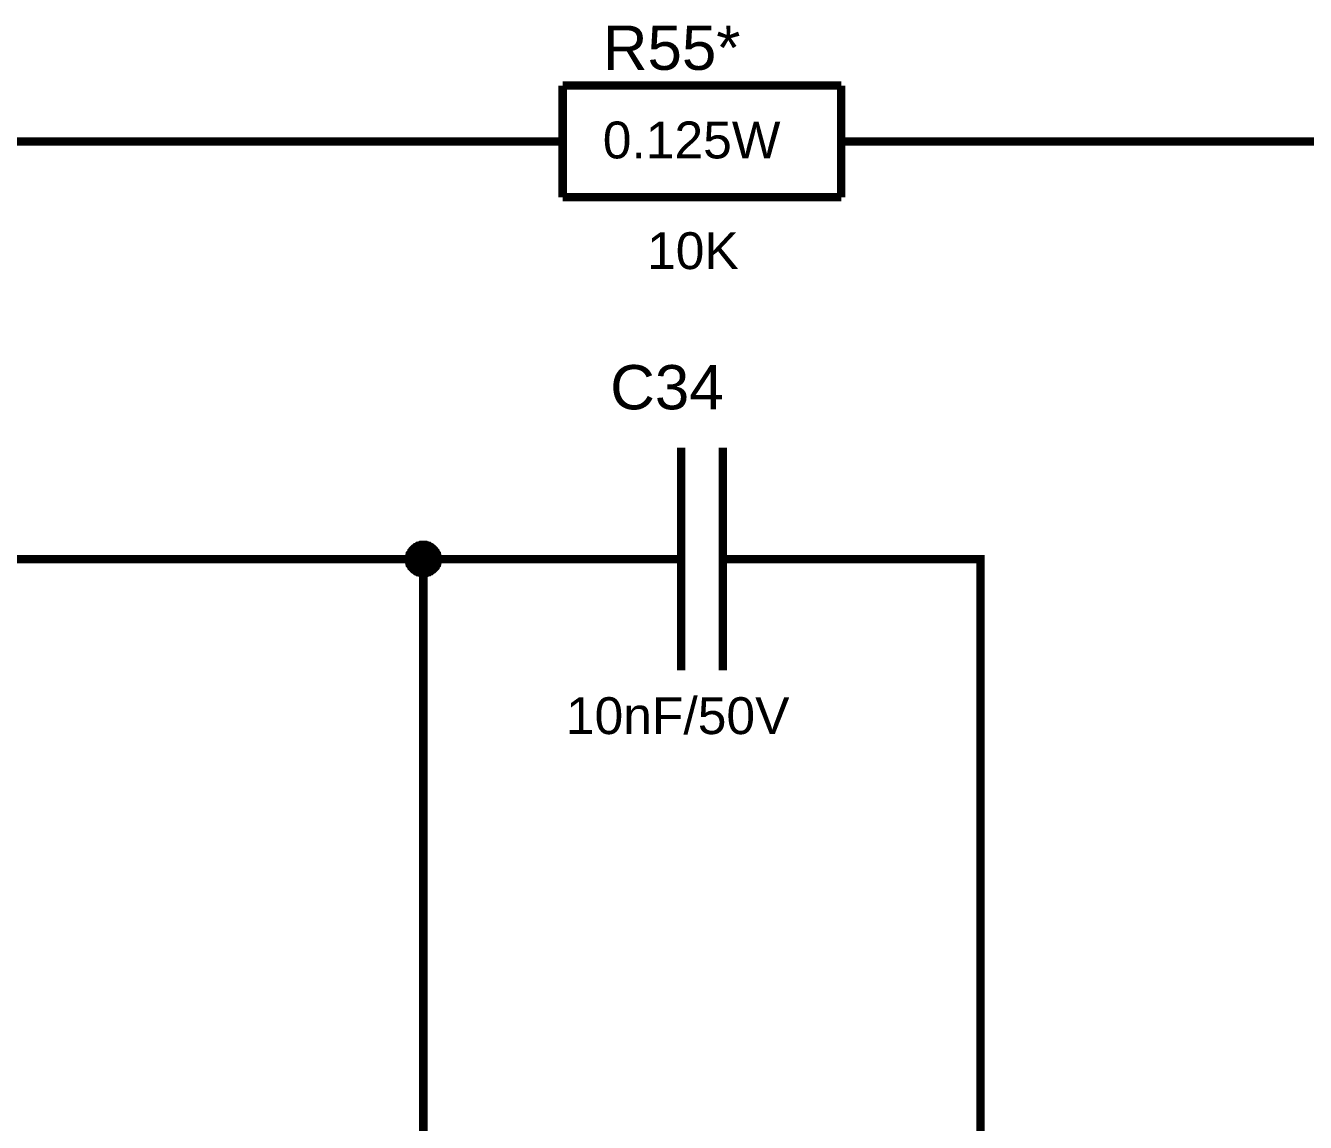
# Model space of a CAD drawing. Header units: millimetres. Extents: x -2024 to 917, y -725 to 13.
# Drawn here: x 452.81 to 498.73, y -146.51 to -107.13 of the extents above; entities that cross this region are included whole.
import ezdxf

# ---------------------------------------------------------------- set-up
doc = ezdxf.new("R2010")
doc.units = ezdxf.units.MM
doc.layers.add('Sheet', color=255, linetype='Continuous')
doc.styles.get("Standard").update_dxf_attribs({"font": 'arial.ttf'})

msp = doc.modelspace()

# ---------------------------------------------------------------- linework, layer by layer
at = {"layer": 'Sheet'}
for points, const_width in [([(472.077, -109.287), (472.077, -113.294)], 0.3), ([(472.077, -109.287), (482.074, -109.287)], 0.3), ([(482.074, -109.287), (482.074, -113.294)], 0.3), ([(439.587, -111.291), (469.578, -111.291)], 0.3), ([(472.077, -111.291), (469.578, -111.291)], 0.3), ([(482.074, -111.291), (484.573, -111.291)], 0.3), ([(484.573, -111.291), (502.067, -111.291), (504.567, -111.291)], 0.3), ([(472.077, -113.294), (482.074, -113.294)], 0.3), ([(476.331, -122.286), (476.331, -130.284)], 0.3), ([(477.82, -122.286), (477.82, -130.284)], 0.3), ([(466.565, -126.293), (466.565, -126.26), (466.565, -126.243), (466.565, -126.21), (466.582, -126.194), (466.582, -126.161), (466.582, -126.144), (466.598, -126.111), (466.598, -126.094), (466.615, -126.078), (466.632, -126.045), (466.648, -126.028), (466.648, -126.011), (466.665, -125.995), (466.681, -125.962), (466.698, -125.945), (466.714, -125.929), (466.731, -125.912), (466.747, -125.896), (466.781, -125.879), (466.797, -125.862), (466.814, -125.862), (466.83, -125.846), (466.863, -125.829), (466.88, -125.813), (466.896, -125.813), (466.929, -125.796), (466.946, -125.796), (466.979, -125.796), (466.996, -125.78), (467.029, -125.78), (467.045, -125.78), (467.078, -125.78)], 0.3), ([(466.565, -126.293), (466.565, -126.26), (466.565, -126.243), (466.565, -126.21), (466.582, -126.194), (466.582, -126.161), (466.582, -126.144), (466.598, -126.111), (466.598, -126.094), (466.615, -126.078), (466.632, -126.045), (466.648, -126.028), (466.648, -126.011), (466.665, -125.995), (466.681, -125.962), (466.698, -125.945), (466.714, -125.929), (466.731, -125.912), (466.747, -125.896), (466.781, -125.879), (466.797, -125.862), (466.814, -125.862), (466.83, -125.846), (466.863, -125.829), (466.88, -125.813), (466.896, -125.813), (466.929, -125.796), (466.946, -125.796), (466.979, -125.796), (466.996, -125.78), (467.029, -125.78), (467.045, -125.78), (467.078, -125.78)], 0.3), ([(466.565, -126.293), (466.565, -126.26), (466.565, -126.243), (466.565, -126.21), (466.582, -126.194), (466.582, -126.161), (466.582, -126.144), (466.598, -126.111), (466.598, -126.094), (466.615, -126.078), (466.632, -126.045), (466.648, -126.028), (466.648, -126.011), (466.665, -125.995), (466.681, -125.962), (466.698, -125.945), (466.714, -125.929), (466.731, -125.912), (466.747, -125.896), (466.781, -125.879), (466.797, -125.862), (466.814, -125.862), (466.83, -125.846), (466.863, -125.829), (466.88, -125.813), (466.896, -125.813), (466.929, -125.796), (466.946, -125.796), (466.979, -125.796), (466.996, -125.78), (467.029, -125.78), (467.045, -125.78), (467.078, -125.78)], 0.3), ([(466.565, -126.293), (466.565, -126.26), (466.565, -126.243), (466.565, -126.21), (466.582, -126.194), (466.582, -126.161), (466.582, -126.144), (466.598, -126.111), (466.598, -126.094), (466.615, -126.078), (466.632, -126.045), (466.648, -126.028), (466.648, -126.011), (466.665, -125.995), (466.681, -125.962), (466.698, -125.945), (466.714, -125.929), (466.731, -125.912), (466.747, -125.896), (466.781, -125.879), (466.797, -125.862), (466.814, -125.862), (466.83, -125.846), (466.863, -125.829), (466.88, -125.813), (466.896, -125.813), (466.929, -125.796), (466.946, -125.796), (466.979, -125.796), (466.996, -125.78), (467.029, -125.78), (467.045, -125.78), (467.078, -125.78)], 0.3), ([(466.565, -126.293), (466.565, -126.26), (466.565, -126.243), (466.565, -126.21), (466.582, -126.194), (466.582, -126.161), (466.582, -126.144), (466.598, -126.111), (466.598, -126.094), (466.615, -126.078), (466.632, -126.045), (466.648, -126.028), (466.648, -126.011), (466.665, -125.995), (466.681, -125.962), (466.698, -125.945), (466.714, -125.929), (466.731, -125.912), (466.747, -125.896), (466.781, -125.879), (466.797, -125.862), (466.814, -125.862), (466.83, -125.846), (466.863, -125.829), (466.88, -125.813), (466.896, -125.813), (466.929, -125.796), (466.946, -125.796), (466.979, -125.796), (466.996, -125.78), (467.029, -125.78), (467.045, -125.78), (467.078, -125.78)], 0.0991), ([(466.565, -126.293), (466.565, -126.26), (466.565, -126.243), (466.565, -126.21), (466.582, -126.194), (466.582, -126.161), (466.582, -126.144), (466.598, -126.111), (466.598, -126.094), (466.615, -126.078), (466.632, -126.045), (466.648, -126.028), (466.648, -126.011), (466.665, -125.995), (466.681, -125.962), (466.698, -125.945), (466.714, -125.929), (466.731, -125.912), (466.747, -125.896), (466.781, -125.879), (466.797, -125.862), (466.814, -125.862), (466.83, -125.846), (466.863, -125.829), (466.88, -125.813), (466.896, -125.813), (466.929, -125.796), (466.946, -125.796), (466.979, -125.796), (466.996, -125.78), (467.029, -125.78), (467.045, -125.78), (467.078, -125.78)], 0.0991), ([(466.565, -126.293), (466.565, -126.26), (466.565, -126.243), (466.565, -126.21), (466.582, -126.194), (466.582, -126.161), (466.582, -126.144), (466.598, -126.111), (466.598, -126.094), (466.615, -126.078), (466.632, -126.045), (466.648, -126.028), (466.648, -126.011), (466.665, -125.995), (466.681, -125.962), (466.698, -125.945), (466.714, -125.929), (466.731, -125.912), (466.747, -125.896), (466.781, -125.879), (466.797, -125.862), (466.814, -125.862), (466.83, -125.846), (466.863, -125.829), (466.88, -125.813), (466.896, -125.813), (466.929, -125.796), (466.946, -125.796), (466.979, -125.796), (466.996, -125.78), (467.029, -125.78), (467.045, -125.78), (467.078, -125.78)], 0.0991), ([(466.565, -126.293), (466.565, -126.26), (466.565, -126.243), (466.565, -126.21), (466.582, -126.194), (466.582, -126.161), (466.582, -126.144), (466.598, -126.111), (466.598, -126.094), (466.615, -126.078), (466.632, -126.045), (466.648, -126.028), (466.648, -126.011), (466.665, -125.995), (466.681, -125.962), (466.698, -125.945), (466.714, -125.929), (466.731, -125.912), (466.747, -125.896), (466.781, -125.879), (466.797, -125.862), (466.814, -125.862), (466.83, -125.846), (466.863, -125.829), (466.88, -125.813), (466.896, -125.813), (466.929, -125.796), (466.946, -125.796), (466.979, -125.796), (466.996, -125.78), (467.029, -125.78), (467.045, -125.78), (467.078, -125.78)], 0.0991), ([(467.078, -125.78), (467.078, -125.78)], 0.3), ([(467.078, -125.78), (467.112, -125.78), (467.128, -125.78), (467.161, -125.78), (467.178, -125.796), (467.211, -125.796), (467.227, -125.796), (467.261, -125.813), (467.277, -125.813), (467.294, -125.829), (467.327, -125.846), (467.343, -125.862), (467.36, -125.862), (467.376, -125.879), (467.409, -125.896), (467.426, -125.912), (467.443, -125.929), (467.459, -125.945), (467.476, -125.962), (467.492, -125.995), (467.509, -126.011), (467.509, -126.028), (467.525, -126.045), (467.542, -126.078), (467.558, -126.094), (467.558, -126.111), (467.575, -126.144), (467.575, -126.161), (467.575, -126.194), (467.592, -126.21), (467.592, -126.243), (467.592, -126.26), (467.592, -126.293)], 0.3), ([(467.078, -125.78), (467.078, -125.78)], 0.3), ([(467.078, -125.78), (467.112, -125.78), (467.128, -125.78), (467.161, -125.78), (467.178, -125.796), (467.211, -125.796), (467.227, -125.796), (467.261, -125.813), (467.277, -125.813), (467.294, -125.829), (467.327, -125.846), (467.343, -125.862), (467.36, -125.862), (467.376, -125.879), (467.409, -125.896), (467.426, -125.912), (467.443, -125.929), (467.459, -125.945), (467.476, -125.962), (467.492, -125.995), (467.509, -126.011), (467.509, -126.028), (467.525, -126.045), (467.542, -126.078), (467.558, -126.094), (467.558, -126.111), (467.575, -126.144), (467.575, -126.161), (467.575, -126.194), (467.592, -126.21), (467.592, -126.243), (467.592, -126.26), (467.592, -126.293)], 0.3), ([(467.078, -125.78), (467.078, -125.78)], 0.3), ([(467.078, -125.78), (467.112, -125.78), (467.128, -125.78), (467.161, -125.78), (467.178, -125.796), (467.211, -125.796), (467.227, -125.796), (467.261, -125.813), (467.277, -125.813), (467.294, -125.829), (467.327, -125.846), (467.343, -125.862), (467.36, -125.862), (467.376, -125.879), (467.409, -125.896), (467.426, -125.912), (467.443, -125.929), (467.459, -125.945), (467.476, -125.962), (467.492, -125.995), (467.509, -126.011), (467.509, -126.028), (467.525, -126.045), (467.542, -126.078), (467.558, -126.094), (467.558, -126.111), (467.575, -126.144), (467.575, -126.161), (467.575, -126.194), (467.592, -126.21), (467.592, -126.243), (467.592, -126.26), (467.592, -126.293)], 0.3), ([(467.078, -125.78), (467.078, -125.78)], 0.3), ([(467.078, -125.78), (467.112, -125.78), (467.128, -125.78), (467.161, -125.78), (467.178, -125.796), (467.211, -125.796), (467.227, -125.796), (467.261, -125.813), (467.277, -125.813), (467.294, -125.829), (467.327, -125.846), (467.343, -125.862), (467.36, -125.862), (467.376, -125.879), (467.409, -125.896), (467.426, -125.912), (467.443, -125.929), (467.459, -125.945), (467.476, -125.962), (467.492, -125.995), (467.509, -126.011), (467.509, -126.028), (467.525, -126.045), (467.542, -126.078), (467.558, -126.094), (467.558, -126.111), (467.575, -126.144), (467.575, -126.161), (467.575, -126.194), (467.592, -126.21), (467.592, -126.243), (467.592, -126.26), (467.592, -126.293)], 0.3), ([(467.078, -125.78), (467.078, -125.78)], 0.0991), ([(467.078, -125.78), (467.112, -125.78), (467.128, -125.78), (467.161, -125.78), (467.178, -125.796), (467.211, -125.796), (467.227, -125.796), (467.261, -125.813), (467.277, -125.813), (467.294, -125.829), (467.327, -125.846), (467.343, -125.862), (467.36, -125.862), (467.376, -125.879), (467.409, -125.896), (467.426, -125.912), (467.443, -125.929), (467.459, -125.945), (467.476, -125.962), (467.492, -125.995), (467.509, -126.011), (467.509, -126.028), (467.525, -126.045), (467.542, -126.078), (467.558, -126.094), (467.558, -126.111), (467.575, -126.144), (467.575, -126.161), (467.575, -126.194), (467.592, -126.21), (467.592, -126.243), (467.592, -126.26), (467.592, -126.293)], 0.0991), ([(467.078, -125.78), (467.078, -125.78)], 0.0991), ([(467.078, -125.78), (467.112, -125.78), (467.128, -125.78), (467.161, -125.78), (467.178, -125.796), (467.211, -125.796), (467.227, -125.796), (467.261, -125.813), (467.277, -125.813), (467.294, -125.829), (467.327, -125.846), (467.343, -125.862), (467.36, -125.862), (467.376, -125.879), (467.409, -125.896), (467.426, -125.912), (467.443, -125.929), (467.459, -125.945), (467.476, -125.962), (467.492, -125.995), (467.509, -126.011), (467.509, -126.028), (467.525, -126.045), (467.542, -126.078), (467.558, -126.094), (467.558, -126.111), (467.575, -126.144), (467.575, -126.161), (467.575, -126.194), (467.592, -126.21), (467.592, -126.243), (467.592, -126.26), (467.592, -126.293)], 0.0991), ([(467.078, -125.78), (467.078, -125.78)], 0.0991), ([(467.078, -125.78), (467.112, -125.78), (467.128, -125.78), (467.161, -125.78), (467.178, -125.796), (467.211, -125.796), (467.227, -125.796), (467.261, -125.813), (467.277, -125.813), (467.294, -125.829), (467.327, -125.846), (467.343, -125.862), (467.36, -125.862), (467.376, -125.879), (467.409, -125.896), (467.426, -125.912), (467.443, -125.929), (467.459, -125.945), (467.476, -125.962), (467.492, -125.995), (467.509, -126.011), (467.509, -126.028), (467.525, -126.045), (467.542, -126.078), (467.558, -126.094), (467.558, -126.111), (467.575, -126.144), (467.575, -126.161), (467.575, -126.194), (467.592, -126.21), (467.592, -126.243), (467.592, -126.26), (467.592, -126.293)], 0.0991), ([(467.078, -125.78), (467.078, -125.78)], 0.0991), ([(467.078, -125.78), (467.112, -125.78), (467.128, -125.78), (467.161, -125.78), (467.178, -125.796), (467.211, -125.796), (467.227, -125.796), (467.261, -125.813), (467.277, -125.813), (467.294, -125.829), (467.327, -125.846), (467.343, -125.862), (467.36, -125.862), (467.376, -125.879), (467.409, -125.896), (467.426, -125.912), (467.443, -125.929), (467.459, -125.945), (467.476, -125.962), (467.492, -125.995), (467.509, -126.011), (467.509, -126.028), (467.525, -126.045), (467.542, -126.078), (467.558, -126.094), (467.558, -126.111), (467.575, -126.144), (467.575, -126.161), (467.575, -126.194), (467.592, -126.21), (467.592, -126.243), (467.592, -126.26), (467.592, -126.293)], 0.0991), ([(439.587, -126.293), (467.078, -126.293), (473.335, -126.293)], 0.3), ([(467.078, -126.79), (467.045, -126.79), (467.029, -126.79), (466.996, -126.79), (466.979, -126.773), (466.946, -126.773), (466.929, -126.773), (466.896, -126.757), (466.88, -126.757), (466.863, -126.74), (466.83, -126.724), (466.814, -126.724), (466.797, -126.707), (466.781, -126.69), (466.747, -126.674), (466.731, -126.657), (466.714, -126.641), (466.698, -126.624), (466.681, -126.608), (466.665, -126.591), (466.648, -126.575), (466.648, -126.558), (466.632, -126.525), (466.615, -126.508), (466.598, -126.492), (466.598, -126.459), (466.582, -126.442), (466.582, -126.425), (466.582, -126.392), (466.565, -126.376), (466.565, -126.343), (466.565, -126.326), (466.565, -126.293)], 0.3), ([(466.565, -126.293), (466.565, -126.293)], 0.3), ([(467.078, -126.79), (467.045, -126.79), (467.029, -126.79), (466.996, -126.79), (466.979, -126.773), (466.946, -126.773), (466.929, -126.773), (466.896, -126.757), (466.88, -126.757), (466.863, -126.74), (466.83, -126.724), (466.814, -126.724), (466.797, -126.707), (466.781, -126.69), (466.747, -126.674), (466.731, -126.657), (466.714, -126.641), (466.698, -126.624), (466.681, -126.608), (466.665, -126.591), (466.648, -126.575), (466.648, -126.558), (466.632, -126.525), (466.615, -126.508), (466.598, -126.492), (466.598, -126.459), (466.582, -126.442), (466.582, -126.425), (466.582, -126.392), (466.565, -126.376), (466.565, -126.343), (466.565, -126.326), (466.565, -126.293)], 0.3), ([(466.565, -126.293), (466.565, -126.293)], 0.3), ([(467.078, -126.79), (467.045, -126.79), (467.029, -126.79), (466.996, -126.79), (466.979, -126.773), (466.946, -126.773), (466.929, -126.773), (466.896, -126.757), (466.88, -126.757), (466.863, -126.74), (466.83, -126.724), (466.814, -126.724), (466.797, -126.707), (466.781, -126.69), (466.747, -126.674), (466.731, -126.657), (466.714, -126.641), (466.698, -126.624), (466.681, -126.608), (466.665, -126.591), (466.648, -126.575), (466.648, -126.558), (466.632, -126.525), (466.615, -126.508), (466.598, -126.492), (466.598, -126.459), (466.582, -126.442), (466.582, -126.425), (466.582, -126.392), (466.565, -126.376), (466.565, -126.343), (466.565, -126.326), (466.565, -126.293)], 0.3), ([(466.565, -126.293), (466.565, -126.293)], 0.3), ([(467.078, -126.79), (467.045, -126.79), (467.029, -126.79), (466.996, -126.79), (466.979, -126.773), (466.946, -126.773), (466.929, -126.773), (466.896, -126.757), (466.88, -126.757), (466.863, -126.74), (466.83, -126.724), (466.814, -126.724), (466.797, -126.707), (466.781, -126.69), (466.747, -126.674), (466.731, -126.657), (466.714, -126.641), (466.698, -126.624), (466.681, -126.608), (466.665, -126.591), (466.648, -126.575), (466.648, -126.558), (466.632, -126.525), (466.615, -126.508), (466.598, -126.492), (466.598, -126.459), (466.582, -126.442), (466.582, -126.425), (466.582, -126.392), (466.565, -126.376), (466.565, -126.343), (466.565, -126.326), (466.565, -126.293)], 0.3), ([(466.565, -126.293), (466.565, -126.293)], 0.3), ([(467.078, -126.79), (467.045, -126.79), (467.029, -126.79), (466.996, -126.79), (466.979, -126.773), (466.946, -126.773), (466.929, -126.773), (466.896, -126.757), (466.88, -126.757), (466.863, -126.74), (466.83, -126.724), (466.814, -126.724), (466.797, -126.707), (466.781, -126.69), (466.747, -126.674), (466.731, -126.657), (466.714, -126.641), (466.698, -126.624), (466.681, -126.608), (466.665, -126.591), (466.648, -126.575), (466.648, -126.558), (466.632, -126.525), (466.615, -126.508), (466.598, -126.492), (466.598, -126.459), (466.582, -126.442), (466.582, -126.425), (466.582, -126.392), (466.565, -126.376), (466.565, -126.343), (466.565, -126.326), (466.565, -126.293)], 0.0991), ([(466.565, -126.293), (466.565, -126.293)], 0.0991), ([(467.078, -126.79), (467.045, -126.79), (467.029, -126.79), (466.996, -126.79), (466.979, -126.773), (466.946, -126.773), (466.929, -126.773), (466.896, -126.757), (466.88, -126.757), (466.863, -126.74), (466.83, -126.724), (466.814, -126.724), (466.797, -126.707), (466.781, -126.69), (466.747, -126.674), (466.731, -126.657), (466.714, -126.641), (466.698, -126.624), (466.681, -126.608), (466.665, -126.591), (466.648, -126.575), (466.648, -126.558), (466.632, -126.525), (466.615, -126.508), (466.598, -126.492), (466.598, -126.459), (466.582, -126.442), (466.582, -126.425), (466.582, -126.392), (466.565, -126.376), (466.565, -126.343), (466.565, -126.326), (466.565, -126.293)], 0.0991), ([(466.565, -126.293), (466.565, -126.293)], 0.0991), ([(467.078, -126.79), (467.045, -126.79), (467.029, -126.79), (466.996, -126.79), (466.979, -126.773), (466.946, -126.773), (466.929, -126.773), (466.896, -126.757), (466.88, -126.757), (466.863, -126.74), (466.83, -126.724), (466.814, -126.724), (466.797, -126.707), (466.781, -126.69), (466.747, -126.674), (466.731, -126.657), (466.714, -126.641), (466.698, -126.624), (466.681, -126.608), (466.665, -126.591), (466.648, -126.575), (466.648, -126.558), (466.632, -126.525), (466.615, -126.508), (466.598, -126.492), (466.598, -126.459), (466.582, -126.442), (466.582, -126.425), (466.582, -126.392), (466.565, -126.376), (466.565, -126.343), (466.565, -126.326), (466.565, -126.293)], 0.0991), ([(466.565, -126.293), (466.565, -126.293)], 0.0991), ([(467.078, -126.79), (467.045, -126.79), (467.029, -126.79), (466.996, -126.79), (466.979, -126.773), (466.946, -126.773), (466.929, -126.773), (466.896, -126.757), (466.88, -126.757), (466.863, -126.74), (466.83, -126.724), (466.814, -126.724), (466.797, -126.707), (466.781, -126.69), (466.747, -126.674), (466.731, -126.657), (466.714, -126.641), (466.698, -126.624), (466.681, -126.608), (466.665, -126.591), (466.648, -126.575), (466.648, -126.558), (466.632, -126.525), (466.615, -126.508), (466.598, -126.492), (466.598, -126.459), (466.582, -126.442), (466.582, -126.425), (466.582, -126.392), (466.565, -126.376), (466.565, -126.343), (466.565, -126.326), (466.565, -126.293)], 0.0991), ([(466.565, -126.293), (466.565, -126.293)], 0.0991), ([(467.592, -126.293), (467.592, -126.326), (467.592, -126.343), (467.592, -126.376), (467.575, -126.392), (467.575, -126.425), (467.575, -126.442), (467.558, -126.459), (467.558, -126.492), (467.542, -126.508), (467.525, -126.525), (467.509, -126.558), (467.509, -126.575), (467.492, -126.591), (467.476, -126.608), (467.459, -126.624), (467.443, -126.641), (467.426, -126.657), (467.409, -126.674), (467.376, -126.69), (467.36, -126.707), (467.343, -126.724), (467.327, -126.724), (467.294, -126.74), (467.277, -126.757), (467.261, -126.757), (467.227, -126.773), (467.211, -126.773), (467.178, -126.773), (467.161, -126.79), (467.128, -126.79), (467.112, -126.79), (467.078, -126.79)], 0.3), ([(467.078, -163.782), (467.078, -126.293)], 0.3), ([(467.592, -126.293), (467.592, -126.326), (467.592, -126.343), (467.592, -126.376), (467.575, -126.392), (467.575, -126.425), (467.575, -126.442), (467.558, -126.459), (467.558, -126.492), (467.542, -126.508), (467.525, -126.525), (467.509, -126.558), (467.509, -126.575), (467.492, -126.591), (467.476, -126.608), (467.459, -126.624), (467.443, -126.641), (467.426, -126.657), (467.409, -126.674), (467.376, -126.69), (467.36, -126.707), (467.343, -126.724), (467.327, -126.724), (467.294, -126.74), (467.277, -126.757), (467.261, -126.757), (467.227, -126.773), (467.211, -126.773), (467.178, -126.773), (467.161, -126.79), (467.128, -126.79), (467.112, -126.79), (467.078, -126.79)], 0.3), ([(467.592, -126.293), (467.592, -126.326), (467.592, -126.343), (467.592, -126.376), (467.575, -126.392), (467.575, -126.425), (467.575, -126.442), (467.558, -126.459), (467.558, -126.492), (467.542, -126.508), (467.525, -126.525), (467.509, -126.558), (467.509, -126.575), (467.492, -126.591), (467.476, -126.608), (467.459, -126.624), (467.443, -126.641), (467.426, -126.657), (467.409, -126.674), (467.376, -126.69), (467.36, -126.707), (467.343, -126.724), (467.327, -126.724), (467.294, -126.74), (467.277, -126.757), (467.261, -126.757), (467.227, -126.773), (467.211, -126.773), (467.178, -126.773), (467.161, -126.79), (467.128, -126.79), (467.112, -126.79), (467.078, -126.79)], 0.3), ([(467.592, -126.293), (467.592, -126.326), (467.592, -126.343), (467.592, -126.376), (467.575, -126.392), (467.575, -126.425), (467.575, -126.442), (467.558, -126.459), (467.558, -126.492), (467.542, -126.508), (467.525, -126.525), (467.509, -126.558), (467.509, -126.575), (467.492, -126.591), (467.476, -126.608), (467.459, -126.624), (467.443, -126.641), (467.426, -126.657), (467.409, -126.674), (467.376, -126.69), (467.36, -126.707), (467.343, -126.724), (467.327, -126.724), (467.294, -126.74), (467.277, -126.757), (467.261, -126.757), (467.227, -126.773), (467.211, -126.773), (467.178, -126.773), (467.161, -126.79), (467.128, -126.79), (467.112, -126.79), (467.078, -126.79)], 0.3), ([(467.592, -126.293), (467.592, -126.326), (467.592, -126.343), (467.592, -126.376), (467.575, -126.392), (467.575, -126.425), (467.575, -126.442), (467.558, -126.459), (467.558, -126.492), (467.542, -126.508), (467.525, -126.525), (467.509, -126.558), (467.509, -126.575), (467.492, -126.591), (467.476, -126.608), (467.459, -126.624), (467.443, -126.641), (467.426, -126.657), (467.409, -126.674), (467.376, -126.69), (467.36, -126.707), (467.343, -126.724), (467.327, -126.724), (467.294, -126.74), (467.277, -126.757), (467.261, -126.757), (467.227, -126.773), (467.211, -126.773), (467.178, -126.773), (467.161, -126.79), (467.128, -126.79), (467.112, -126.79), (467.078, -126.79)], 0.0991), ([(467.592, -126.293), (467.592, -126.326), (467.592, -126.343), (467.592, -126.376), (467.575, -126.392), (467.575, -126.425), (467.575, -126.442), (467.558, -126.459), (467.558, -126.492), (467.542, -126.508), (467.525, -126.525), (467.509, -126.558), (467.509, -126.575), (467.492, -126.591), (467.476, -126.608), (467.459, -126.624), (467.443, -126.641), (467.426, -126.657), (467.409, -126.674), (467.376, -126.69), (467.36, -126.707), (467.343, -126.724), (467.327, -126.724), (467.294, -126.74), (467.277, -126.757), (467.261, -126.757), (467.227, -126.773), (467.211, -126.773), (467.178, -126.773), (467.161, -126.79), (467.128, -126.79), (467.112, -126.79), (467.078, -126.79)], 0.0991), ([(467.592, -126.293), (467.592, -126.326), (467.592, -126.343), (467.592, -126.376), (467.575, -126.392), (467.575, -126.425), (467.575, -126.442), (467.558, -126.459), (467.558, -126.492), (467.542, -126.508), (467.525, -126.525), (467.509, -126.558), (467.509, -126.575), (467.492, -126.591), (467.476, -126.608), (467.459, -126.624), (467.443, -126.641), (467.426, -126.657), (467.409, -126.674), (467.376, -126.69), (467.36, -126.707), (467.343, -126.724), (467.327, -126.724), (467.294, -126.74), (467.277, -126.757), (467.261, -126.757), (467.227, -126.773), (467.211, -126.773), (467.178, -126.773), (467.161, -126.79), (467.128, -126.79), (467.112, -126.79), (467.078, -126.79)], 0.0991), ([(467.592, -126.293), (467.592, -126.326), (467.592, -126.343), (467.592, -126.376), (467.575, -126.392), (467.575, -126.425), (467.575, -126.442), (467.558, -126.459), (467.558, -126.492), (467.542, -126.508), (467.525, -126.525), (467.509, -126.558), (467.509, -126.575), (467.492, -126.591), (467.476, -126.608), (467.459, -126.624), (467.443, -126.641), (467.426, -126.657), (467.409, -126.674), (467.376, -126.69), (467.36, -126.707), (467.343, -126.724), (467.327, -126.724), (467.294, -126.74), (467.277, -126.757), (467.261, -126.757), (467.227, -126.773), (467.211, -126.773), (467.178, -126.773), (467.161, -126.79), (467.128, -126.79), (467.112, -126.79), (467.078, -126.79)], 0.0991), ([(467.592, -126.293), (467.592, -126.293), (467.592, -126.293), (467.592, -126.293), (467.592, -126.293), (467.592, -126.293), (467.592, -126.293), (467.592, -126.293), (467.592, -126.293), (467.592, -126.293), (467.592, -126.293), (467.592, -126.293), (467.592, -126.293), (467.592, -126.293), (467.592, -126.293), (467.592, -126.293), (467.592, -126.293), (467.592, -126.293), (467.592, -126.293), (467.592, -126.293), (467.592, -126.293), (467.592, -126.293), (467.592, -126.293), (467.592, -126.293), (467.592, -126.293), (467.592, -126.293), (467.592, -126.293), (467.592, -126.293), (467.592, -126.293), (467.592, -126.293), (467.592, -126.293), (467.592, -126.293), (467.592, -126.293)], 0.3), ([(467.592, -126.293), (467.592, -126.293)], 0.3), ([(467.592, -126.293), (467.592, -126.293), (467.592, -126.293), (467.592, -126.293), (467.592, -126.293), (467.592, -126.293), (467.592, -126.293), (467.592, -126.293), (467.592, -126.293), (467.592, -126.293), (467.592, -126.293), (467.592, -126.293), (467.592, -126.293), (467.592, -126.293), (467.592, -126.293), (467.592, -126.293), (467.592, -126.293), (467.592, -126.293), (467.592, -126.293), (467.592, -126.293), (467.592, -126.293), (467.592, -126.293), (467.592, -126.293), (467.592, -126.293), (467.592, -126.293), (467.592, -126.293), (467.592, -126.293), (467.592, -126.293), (467.592, -126.293), (467.592, -126.293), (467.592, -126.293), (467.592, -126.293), (467.592, -126.293)], 0.3), ([(467.592, -126.293), (467.592, -126.293)], 0.3), ([(467.592, -126.293), (467.592, -126.293), (467.592, -126.293), (467.592, -126.293), (467.592, -126.293), (467.592, -126.293), (467.592, -126.293), (467.592, -126.293), (467.592, -126.293), (467.592, -126.293), (467.592, -126.293), (467.592, -126.293), (467.592, -126.293), (467.592, -126.293), (467.592, -126.293), (467.592, -126.293), (467.592, -126.293), (467.592, -126.293), (467.592, -126.293), (467.592, -126.293), (467.592, -126.293), (467.592, -126.293), (467.592, -126.293), (467.592, -126.293), (467.592, -126.293), (467.592, -126.293), (467.592, -126.293), (467.592, -126.293), (467.592, -126.293), (467.592, -126.293), (467.592, -126.293), (467.592, -126.293), (467.592, -126.293)], 0.3), ([(467.592, -126.293), (467.592, -126.293)], 0.3), ([(467.592, -126.293), (467.592, -126.293), (467.592, -126.293), (467.592, -126.293), (467.592, -126.293), (467.592, -126.293), (467.592, -126.293), (467.592, -126.293), (467.592, -126.293), (467.592, -126.293), (467.592, -126.293), (467.592, -126.293), (467.592, -126.293), (467.592, -126.293), (467.592, -126.293), (467.592, -126.293), (467.592, -126.293), (467.592, -126.293), (467.592, -126.293), (467.592, -126.293), (467.592, -126.293), (467.592, -126.293), (467.592, -126.293), (467.592, -126.293), (467.592, -126.293), (467.592, -126.293), (467.592, -126.293), (467.592, -126.293), (467.592, -126.293), (467.592, -126.293), (467.592, -126.293), (467.592, -126.293), (467.592, -126.293)], 0.3), ([(467.592, -126.293), (467.592, -126.293)], 0.3), ([(467.592, -126.293), (467.592, -126.293), (467.592, -126.293), (467.592, -126.293), (467.592, -126.293), (467.592, -126.293), (467.592, -126.293), (467.592, -126.293), (467.592, -126.293), (467.592, -126.293), (467.592, -126.293), (467.592, -126.293), (467.592, -126.293), (467.592, -126.293), (467.592, -126.293), (467.592, -126.293), (467.592, -126.293), (467.592, -126.293), (467.592, -126.293), (467.592, -126.293), (467.592, -126.293), (467.592, -126.293), (467.592, -126.293), (467.592, -126.293), (467.592, -126.293), (467.592, -126.293), (467.592, -126.293), (467.592, -126.293), (467.592, -126.293), (467.592, -126.293), (467.592, -126.293), (467.592, -126.293), (467.592, -126.293)], 0.0991), ([(467.592, -126.293), (467.592, -126.293)], 0.0991), ([(467.592, -126.293), (467.592, -126.293), (467.592, -126.293), (467.592, -126.293), (467.592, -126.293), (467.592, -126.293), (467.592, -126.293), (467.592, -126.293), (467.592, -126.293), (467.592, -126.293), (467.592, -126.293), (467.592, -126.293), (467.592, -126.293), (467.592, -126.293), (467.592, -126.293), (467.592, -126.293), (467.592, -126.293), (467.592, -126.293), (467.592, -126.293), (467.592, -126.293), (467.592, -126.293), (467.592, -126.293), (467.592, -126.293), (467.592, -126.293), (467.592, -126.293), (467.592, -126.293), (467.592, -126.293), (467.592, -126.293), (467.592, -126.293), (467.592, -126.293), (467.592, -126.293), (467.592, -126.293), (467.592, -126.293)], 0.0991), ([(467.592, -126.293), (467.592, -126.293)], 0.0991), ([(467.592, -126.293), (467.592, -126.293), (467.592, -126.293), (467.592, -126.293), (467.592, -126.293), (467.592, -126.293), (467.592, -126.293), (467.592, -126.293), (467.592, -126.293), (467.592, -126.293), (467.592, -126.293), (467.592, -126.293), (467.592, -126.293), (467.592, -126.293), (467.592, -126.293), (467.592, -126.293), (467.592, -126.293), (467.592, -126.293), (467.592, -126.293), (467.592, -126.293), (467.592, -126.293), (467.592, -126.293), (467.592, -126.293), (467.592, -126.293), (467.592, -126.293), (467.592, -126.293), (467.592, -126.293), (467.592, -126.293), (467.592, -126.293), (467.592, -126.293), (467.592, -126.293), (467.592, -126.293), (467.592, -126.293)], 0.0991), ([(467.592, -126.293), (467.592, -126.293)], 0.0991), ([(467.592, -126.293), (467.592, -126.293), (467.592, -126.293), (467.592, -126.293), (467.592, -126.293), (467.592, -126.293), (467.592, -126.293), (467.592, -126.293), (467.592, -126.293), (467.592, -126.293), (467.592, -126.293), (467.592, -126.293), (467.592, -126.293), (467.592, -126.293), (467.592, -126.293), (467.592, -126.293), (467.592, -126.293), (467.592, -126.293), (467.592, -126.293), (467.592, -126.293), (467.592, -126.293), (467.592, -126.293), (467.592, -126.293), (467.592, -126.293), (467.592, -126.293), (467.592, -126.293), (467.592, -126.293), (467.592, -126.293), (467.592, -126.293), (467.592, -126.293), (467.592, -126.293), (467.592, -126.293), (467.592, -126.293)], 0.0991), ([(467.592, -126.293), (467.592, -126.293)], 0.0991), ([(476.331, -126.293), (473.335, -126.293)], 0.3), ([(477.82, -126.293), (480.832, -126.293)], 0.3), ([(480.832, -126.293), (487.072, -126.293), (487.072, -193.787), (497.069, -193.787), (537.056, -193.787)], 0.3)]:
    msp.add_lwpolyline(points, dxfattribs=dict(at, const_width=const_width))
at = {"layer": 'Sheet', "const_width": 0.508}
msp.add_lwpolyline([(466.835, -126.282, 1), (467.343, -126.282, 1)], format="xyb", close=True, dxfattribs=at)

# ---------------------------------------------------------------- texts
at = {"layer": 'Sheet'}
for s, height, p in [('R55*', 1.5897, (473.517, -108.724)), ('0.125W', 1.3247, (473.517, -111.903)), ('10K', 1.3247, (475.106, -115.877)), ('C34', 1.5897, (473.782, -120.911)), ('10nF/50V', 1.3247, (472.193, -132.569))]:
    msp.add_text(s, height=height, dxfattribs=at).set_placement(p)

doc.saveas('drawing.dxf')
